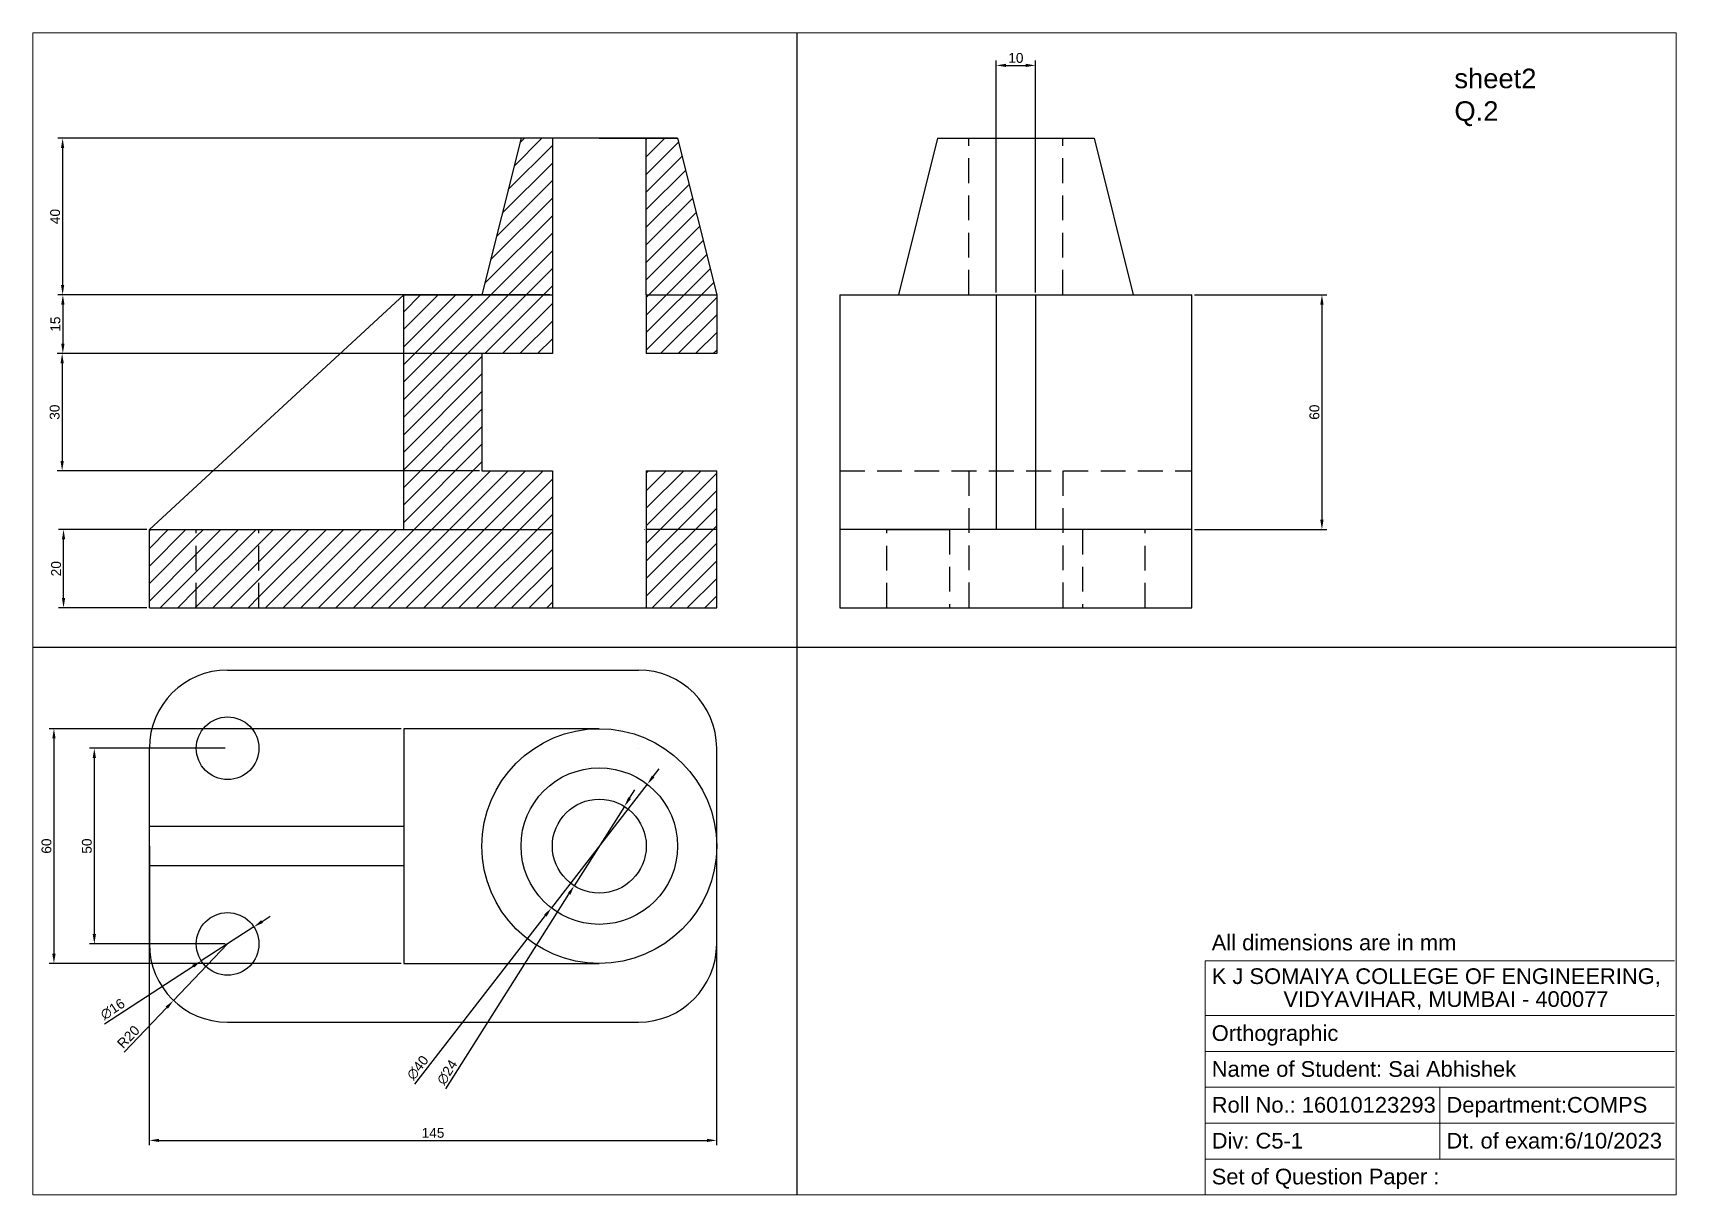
# Model space of a CAD drawing. Header units: millimetres. Extents: x 1601 to 2507, y 1695 to 2010.
# Drawn here: x 2087.2 to 2507.2, y 1695.4 to 1992.5 of the extents above; entities that cross this region are included whole.
import ezdxf

# ---------------------------------------------------------------- set-up
doc = ezdxf.new("R2010")
doc.units = ezdxf.units.MM
doc.linetypes.add('HIDDEN', pattern=[9.525, 6.35, -3.175])
doc.styles.get("Standard").update_dxf_attribs({"font": 'arial.ttf'})
doc.dimstyles.new('ISO-25', dxfattribs={"dimtxt": 2.5, "dimasz": 2.5, "dimexe": 1.25, "dimexo": 0.625, "dimtad": 1, "dimtxsty": 'Standard', "dimcen": 2.5, "dimadec": 0, "dimazin": 0, "dimtfac": 1, "dimtmove": 0, "dimatfit": 3, "dimfxl": 1, "dimarcsym": 0})
pattern_1 = [(45, (-582.978, -174.7293), (-2.245064, 2.245064), [])]

# ---------------------------------------------------------------- blocks, each defined once
blk = doc.blocks.new('*D74')
at = {"color": 0, "lineweight": -2, "transparency": 16777216}
for p, q in [((2136.35, 1809.61), (2101.66, 1809.61)), ((2102.91, 1807.11), (2102.91, 1762.11)), ((2136.35, 1759.61), (2101.66, 1759.61))]:
    blk.add_line(p, q, dxfattribs=at)
at = {"color": 0, "transparency": 16777216}
for points in [[(2102.49, 1807.11), (2103.33, 1807.11), (2102.91, 1809.61)], [(2102.49, 1762.11), (2103.33, 1762.11), (2102.91, 1759.61)]]:
    blk.add_solid(points, dxfattribs=at)
at = {"layer": 'Defpoints', "color": 0, "transparency": 16777216}
for p in [(2136.97, 1809.61), (2102.91, 1759.61), (2136.97, 1759.61)]:
    blk.add_point(p, dxfattribs=at)
at = {"color": 0, "transparency": 16777216, "insert": (2101.01, 1784.61), "char_height": 2.5, "attachment_point": 5, "rotation": 90}
blk.add_mtext('50', dxfattribs=at)
blk = doc.blocks.new('*D81')
at = {"color": 0, "lineweight": -2, "transparency": 16777216}
for p, q in [((2145.79, 1765.32), (2147.88, 1766.68)), ((2143.69, 1763.96), (2130.26, 1755.26)), ((2105.51, 1739.22), (2128.16, 1753.9))]:
    blk.add_line(p, q, dxfattribs=at)
at = {"color": 0, "transparency": 16777216}
for points in [[(2145.56, 1765.67), (2146.01, 1764.97), (2143.69, 1763.96)], [(2127.94, 1754.25), (2128.39, 1753.55), (2130.26, 1755.26)]]:
    blk.add_solid(points, dxfattribs=at)
at = {"layer": 'Defpoints', "color": 0, "transparency": 16777216}
for p in [(2143.69, 1763.96), (2130.26, 1755.26)]:
    blk.add_point(p, dxfattribs=at)
at = {"color": 0, "transparency": 16777216, "insert": (2107.61, 1742.93), "char_height": 2.5, "attachment_point": 5, "rotation": 32.943}
blk.add_mtext('∅16', dxfattribs=at)
blk = doc.blocks.new('*D82')
at = {"color": 0, "lineweight": -2, "transparency": 16777216}
for p, q in [((2136.97, 1759.61), (2123.16, 1745.15)), ((2110.5, 1731.91), (2121.43, 1743.34))]:
    blk.add_line(p, q, dxfattribs=at)
at = {"color": 0, "transparency": 16777216}
blk.add_solid([(2121.13, 1743.63), (2121.73, 1743.06), (2123.16, 1745.15)], dxfattribs=at)
at = {"layer": 'Defpoints', "color": 0, "transparency": 16777216}
for p in [(2136.97, 1759.61), (2123.16, 1745.15)]:
    blk.add_point(p, dxfattribs=at)
at = {"color": 0, "transparency": 16777216, "insert": (2111.62, 1735.83), "char_height": 2.5, "attachment_point": 5, "rotation": 46.2965}
blk.add_mtext('R20', dxfattribs=at)
blk = doc.blocks.new('*D83')
at = {"color": 0, "lineweight": -2, "transparency": 16777216}
for p, q in [((2239.72, 1796.87), (2241.06, 1798.98)), ((2238.39, 1794.75), (2225.56, 1774.47)), ((2192.75, 1722.55), (2224.23, 1772.35))]:
    blk.add_line(p, q, dxfattribs=at)
at = {"color": 0, "transparency": 16777216}
for points in [[(2239.37, 1797.09), (2240.07, 1796.64), (2238.39, 1794.75)], [(2223.88, 1772.57), (2224.58, 1772.13), (2225.56, 1774.47)]]:
    blk.add_solid(points, dxfattribs=at)
at = {"layer": 'Defpoints', "color": 0, "transparency": 16777216}
for p in [(2238.39, 1794.75), (2225.56, 1774.47)]:
    blk.add_point(p, dxfattribs=at)
at = {"color": 0, "transparency": 16777216, "insert": (2193.1, 1726.79), "char_height": 2.5, "attachment_point": 5, "rotation": 57.707}
blk.add_mtext('∅24', dxfattribs=at)
blk = doc.blocks.new('*D84')
at = {"color": 0, "lineweight": -2, "transparency": 16777216}
for p, q in [((2245.76, 1802.39), (2247.29, 1804.37)), ((2244.23, 1800.41), (2219.72, 1768.8)), ((2184.81, 1723.79), (2218.19, 1766.83))]:
    blk.add_line(p, q, dxfattribs=at)
at = {"color": 0, "transparency": 16777216}
for points in [[(2245.43, 1802.65), (2246.09, 1802.13), (2244.23, 1800.41)], [(2217.86, 1767.08), (2218.52, 1766.57), (2219.72, 1768.8)]]:
    blk.add_solid(points, dxfattribs=at)
at = {"layer": 'Defpoints', "color": 0, "transparency": 16777216}
for p in [(2244.23, 1800.41), (2219.72, 1768.8)]:
    blk.add_point(p, dxfattribs=at)
at = {"color": 0, "transparency": 16777216, "insert": (2185.57, 1727.97), "char_height": 2.5, "attachment_point": 5, "rotation": 52.2105}
blk.add_mtext('∅40', dxfattribs=at)
blk = doc.blocks.new('*D85')
at = {"color": 0, "lineweight": -2, "transparency": 16777216}
for p, q in [((2181.35, 1814.61), (2091.34, 1814.61)), ((2092.59, 1812.11), (2092.59, 1757.11)), ((2181.35, 1754.61), (2091.34, 1754.61))]:
    blk.add_line(p, q, dxfattribs=at)
at = {"color": 0, "transparency": 16777216}
for points in [[(2092.17, 1812.11), (2093.01, 1812.11), (2092.59, 1814.61)], [(2092.17, 1757.11), (2093.01, 1757.11), (2092.59, 1754.61)]]:
    blk.add_solid(points, dxfattribs=at)
at = {"layer": 'Defpoints', "color": 0, "transparency": 16777216}
for p in [(2181.97, 1814.61), (2092.59, 1754.61), (2181.97, 1754.61)]:
    blk.add_point(p, dxfattribs=at)
at = {"color": 0, "transparency": 16777216, "insert": (2090.69, 1784.61), "char_height": 2.5, "attachment_point": 5, "rotation": 90}
blk.add_mtext('60', dxfattribs=at)
blk = doc.blocks.new('*D86')
at = {"color": 0, "lineweight": -2, "transparency": 16777216}
for p, q in [((2116.35, 1865.51), (2093.79, 1865.51)), ((2095.04, 1848.01), (2095.04, 1863.01)), ((2116.35, 1845.51), (2093.79, 1845.51))]:
    blk.add_line(p, q, dxfattribs=at)
at = {"color": 0, "transparency": 16777216}
for points in [[(2094.63, 1863.01), (2095.46, 1863.01), (2095.04, 1865.51)], [(2094.63, 1848.01), (2095.46, 1848.01), (2095.04, 1845.51)]]:
    blk.add_solid(points, dxfattribs=at)
at = {"layer": 'Defpoints', "color": 0, "transparency": 16777216}
for p in [(2095.04, 1865.51), (2116.97, 1865.51), (2116.97, 1845.51)]:
    blk.add_point(p, dxfattribs=at)
at = {"color": 0, "transparency": 16777216, "insert": (2093.14, 1855.51), "char_height": 2.5, "attachment_point": 5, "rotation": 90}
blk.add_mtext('20', dxfattribs=at)
blk = doc.blocks.new('*D75')
at = {"color": 0, "lineweight": -2, "transparency": 16777216}
for p, q in [((2219.35, 1965.51), (2093.56, 1965.51)), ((2094.81, 1963.01), (2094.81, 1928.01)), ((2219.35, 1925.51), (2093.56, 1925.51))]:
    blk.add_line(p, q, dxfattribs=at)
at = {"color": 0, "transparency": 16777216}
for points in [[(2094.39, 1963.01), (2095.22, 1963.01), (2094.81, 1965.51)], [(2094.39, 1928.01), (2095.22, 1928.01), (2094.81, 1925.51)]]:
    blk.add_solid(points, dxfattribs=at)
at = {"layer": 'Defpoints', "color": 0, "transparency": 16777216}
for p in [(2219.97, 1965.51), (2094.81, 1925.51), (2219.97, 1925.51)]:
    blk.add_point(p, dxfattribs=at)
at = {"color": 0, "transparency": 16777216, "insert": (2092.9, 1945.51), "char_height": 2.5, "attachment_point": 5, "rotation": 90}
blk.add_mtext('40', dxfattribs=at)
blk = doc.blocks.new('*D76')
at = {"color": 0, "lineweight": -2, "transparency": 16777216}
for p, q in [((2333.45, 1926.14), (2333.45, 1985.39)), ((2335.95, 1984.14), (2340.95, 1984.14)), ((2343.45, 1926.14), (2343.45, 1985.39))]:
    blk.add_line(p, q, dxfattribs=at)
at = {"color": 0, "transparency": 16777216}
for points in [[(2335.95, 1984.56), (2335.95, 1983.73), (2333.45, 1984.14)], [(2340.95, 1984.56), (2340.95, 1983.73), (2343.45, 1984.14)]]:
    blk.add_solid(points, dxfattribs=at)
at = {"layer": 'Defpoints', "color": 0, "transparency": 16777216}
for p in [(2343.45, 1984.14), (2333.45, 1925.51), (2343.45, 1925.51)]:
    blk.add_point(p, dxfattribs=at)
at = {"color": 0, "lineweight": 30, "transparency": 16777216, "insert": (2338.45, 1986.04), "char_height": 2.5, "attachment_point": 5}
blk.add_mtext('10', dxfattribs=at)
blk = doc.blocks.new('*D77')
at = {"color": 0, "lineweight": -2, "transparency": 16777216}
for p, q in [((2219.35, 1925.51), (2093.62, 1925.51)), ((2094.87, 1923.01), (2094.87, 1913.01)), ((2219.35, 1910.51), (2093.62, 1910.51))]:
    blk.add_line(p, q, dxfattribs=at)
at = {"color": 0, "transparency": 16777216}
for points in [[(2094.45, 1923.01), (2095.29, 1923.01), (2094.87, 1925.51)], [(2094.45, 1913.01), (2095.29, 1913.01), (2094.87, 1910.51)]]:
    blk.add_solid(points, dxfattribs=at)
at = {"layer": 'Defpoints', "color": 0, "transparency": 16777216}
for p in [(2219.97, 1925.51), (2094.87, 1910.51), (2219.97, 1910.51)]:
    blk.add_point(p, dxfattribs=at)
at = {"color": 0, "transparency": 16777216, "insert": (2092.97, 1918.01), "char_height": 2.5, "attachment_point": 5, "rotation": 90}
blk.add_mtext('15', dxfattribs=at)
blk = doc.blocks.new('*D78')
at = {"color": 0, "lineweight": -2, "transparency": 16777216}
for p, q in [((2201.35, 1910.51), (2093.44, 1910.51)), ((2094.69, 1908.01), (2094.69, 1883.01)), ((2201.35, 1880.51), (2093.44, 1880.51))]:
    blk.add_line(p, q, dxfattribs=at)
at = {"color": 0, "transparency": 16777216}
for points in [[(2094.27, 1908.01), (2095.1, 1908.01), (2094.69, 1910.51)], [(2094.27, 1883.01), (2095.1, 1883.01), (2094.69, 1880.51)]]:
    blk.add_solid(points, dxfattribs=at)
at = {"layer": 'Defpoints', "color": 0, "transparency": 16777216}
for p in [(2201.97, 1910.51), (2094.69, 1880.51), (2201.97, 1880.51)]:
    blk.add_point(p, dxfattribs=at)
at = {"color": 0, "transparency": 16777216, "insert": (2092.78, 1895.51), "char_height": 2.5, "attachment_point": 5, "rotation": 90}
blk.add_mtext('30', dxfattribs=at)
blk = doc.blocks.new('*D79')
at = {"color": 0, "lineweight": -2, "transparency": 16777216}
for p, q in [((2384.08, 1925.51), (2417.92, 1925.51)), ((2416.67, 1923.01), (2416.67, 1868.01)), ((2384.08, 1865.51), (2417.92, 1865.51))]:
    blk.add_line(p, q, dxfattribs=at)
at = {"color": 0, "transparency": 16777216}
for points in [[(2416.26, 1923.01), (2417.09, 1923.01), (2416.67, 1925.51)], [(2416.26, 1868.01), (2417.09, 1868.01), (2416.67, 1865.51)]]:
    blk.add_solid(points, dxfattribs=at)
at = {"layer": 'Defpoints', "color": 0, "transparency": 16777216}
for p in [(2383.45, 1925.51), (2383.45, 1865.51), (2416.67, 1865.51)]:
    blk.add_point(p, dxfattribs=at)
at = {"color": 0, "transparency": 16777216, "insert": (2414.77, 1895.51), "char_height": 2.5, "attachment_point": 5, "rotation": 90}
blk.add_mtext('60', dxfattribs=at)
blk = doc.blocks.new('*D80')
at = {"color": 0, "lineweight": -2, "transparency": 16777216}
for p, q in [((2116.97, 1788.98), (2116.97, 1708.14)), ((2261.97, 1788.98), (2261.97, 1708.14)), ((2119.47, 1709.39), (2259.47, 1709.39))]:
    blk.add_line(p, q, dxfattribs=at)
at = {"color": 0, "transparency": 16777216}
for points in [[(2119.47, 1709.81), (2119.47, 1708.97), (2116.97, 1709.39)], [(2259.47, 1709.81), (2259.47, 1708.97), (2261.97, 1709.39)]]:
    blk.add_solid(points, dxfattribs=at)
at = {"layer": 'Defpoints', "color": 0, "transparency": 16777216}
for p in [(2116.97, 1789.61), (2261.97, 1789.61), (2261.97, 1709.39)]:
    blk.add_point(p, dxfattribs=at)
at = {"color": 0, "transparency": 16777216, "insert": (2189.47, 1711.29), "char_height": 2.5, "attachment_point": 5}
blk.add_mtext('145', dxfattribs=at)

msp = doc.modelspace()

# ---------------------------------------------------------------- hatches: boundary and pattern name
h = msp.add_hatch()
h.set_pattern_fill('ANSI31', color=256)
h.set_pattern_definition(pattern_1)
h.paths.add_polyline_path([(2128.975, 1865.512), (2116.975, 1865.512), (2116.975, 1845.512), (2128.975, 1845.512)])
h.paths.add_polyline_path([(2201.975, 1910.512), (2219.975, 1910.512), (2219.975, 1925.512), (2201.975, 1925.512), (2181.975, 1925.512), (2181.975, 1865.512), (2219.975, 1865.512), (2219.975, 1880.512), (2201.975, 1880.512)])
h.paths.add_polyline_path([(2219.975, 1965.512), (2211.975, 1965.512), (2201.975, 1925.512), (2219.975, 1925.512)])
h.paths.add_polyline_path([(2251.975, 1965.512), (2243.975, 1965.512), (2243.975, 1925.512), (2261.975, 1925.512)])
h.paths.add_polyline_path([(2261.975, 1925.512), (2243.975, 1925.512), (2243.975, 1910.512), (2261.975, 1910.512)])
h.paths.add_polyline_path([(2261.975, 1880.512), (2243.975, 1880.512), (2243.975, 1865.512), (2261.975, 1865.512)])
h.paths.add_polyline_path([(2261.975, 1865.512), (2243.975, 1865.512), (2243.975, 1845.512), (2261.975, 1845.512)])
h.paths.add_polyline_path([(2219.975, 1865.512), (2181.975, 1865.512), (2144.975, 1865.512), (2144.975, 1845.512), (2219.975, 1845.512)])
h = msp.add_hatch()
h.set_pattern_fill('ANSI31', color=256)
h.set_pattern_definition(pattern_1)
h.paths.add_polyline_path([(2144.975, 1865.512), (2128.975, 1865.512), (2128.975, 1845.512), (2144.975, 1845.512)])

# ---------------------------------------------------------------- linework, layer by layer
at = {"lineweight": 9}
for p, q in [((2087.203, 1992.46), (2507.203, 1992.46)), ((2087.203, 1695.46), (2087.203, 1992.46)), ((2507.203, 1992.46), (2507.203, 1695.46)), ((2219.975, 1965.512), (2219.975, 1965.512)), ((2243.975, 1965.512), (2243.975, 1965.512)), ((2251.975, 1965.512), (2251.975, 1965.512)), ((2181.975, 1925.512), (2181.975, 1925.512)), ((2181.975, 1925.512), (2201.975, 1925.512)), ((2201.975, 1925.512), (2201.975, 1925.512)), ((2219.975, 1925.512), (2219.975, 1925.512)), ((2243.975, 1925.512), (2243.975, 1925.512)), ((2261.975, 1910.512), (2261.975, 1925.512)), ((2261.975, 1925.512), (2261.975, 1925.512)), ((2333.454, 1925.512), (2343.454, 1925.512)), ((2343.454, 1925.512), (2343.454, 1925.512)), ((2201.975, 1910.512), (2201.975, 1880.512)), ((2201.975, 1910.512), (2201.975, 1910.512)), ((2201.975, 1910.512), (2201.975, 1880.512)), ((2201.975, 1910.512), (2201.975, 1880.512)), ((2261.975, 1910.512), (2261.975, 1910.512)), ((2201.975, 1880.512), (2201.975, 1880.512)), ((2261.975, 1880.512), (2261.975, 1880.512)), ((2116.975, 1865.512), (2116.975, 1845.512)), ((2116.975, 1865.512), (2116.975, 1865.512)), ((2116.975, 1865.512), (2181.975, 1865.512)), ((2181.975, 1865.512), (2181.975, 1865.512)), ((2201.975, 1865.512), (2201.975, 1865.512)), ((2219.975, 1865.512), (2219.975, 1865.512)), ((2243.623, 1865.513), (2243.527, 1865.536)), ((2243.975, 1865.512), (2243.975, 1865.512)), ((2261.975, 1865.512), (2261.975, 1865.512)), ((2116.975, 1845.512), (2116.975, 1845.512)), ((2261.975, 1845.512), (2261.975, 1845.512)), ((2087.203, 1695.46), (2087.203, 1835.46)), ((2087.203, 1835.46), (2087.203, 1835.46)), ((2231.975, 1829.609), (2231.975, 1829.609)), ((2231.975, 1829.609), (2241.975, 1829.609)), ((2181.975, 1814.609), (2181.975, 1754.609)), ((2181.975, 1814.609), (2181.975, 1814.609)), ((2116.975, 1809.609), (2116.975, 1809.609)), ((2136.975, 1809.609), (2136.975, 1809.609)), ((2241.975, 1809.609), (2241.975, 1809.609)), ((2261.975, 1784.609), (2261.975, 1809.609)), ((2261.975, 1809.609), (2261.975, 1809.609)), ((2261.975, 1809.609), (2261.975, 1809.609)), ((2116.975, 1789.609), (2116.975, 1789.609)), ((2116.975, 1789.609), (2116.975, 1779.609)), ((2181.975, 1784.609), (2181.975, 1789.609)), ((2181.975, 1789.609), (2181.975, 1789.609)), ((2181.975, 1779.609), (2181.975, 1789.609)), ((2116.975, 1779.609), (2116.975, 1779.609)), ((2181.975, 1779.609), (2181.975, 1779.609)), ((2116.975, 1759.609), (2116.975, 1759.609)), ((2181.975, 1754.609), (2181.975, 1754.609)), ((2231.975, 1754.609), (2231.975, 1754.609)), ((2386.822, 1755.283), (2506.822, 1755.283)), ((2386.822, 1695.46), (2386.822, 1755.283)), ((2507.203, 1750.46), (2507.203, 1695.46)), ((2231.975, 1739.609), (2205.241, 1739.609)), ((2205.241, 1739.609), (2231.975, 1739.609)), ((2231.975, 1739.609), (2241.975, 1739.609)), ((2386.822, 1741.293), (2506.822, 1741.293)), ((2386.822, 1732.127), (2506.822, 1732.127)), ((2386.822, 1722.96), (2506.822, 1722.96)), ((2446.822, 1722.96), (2446.822, 1704.627)), ((2386.822, 1713.793), (2506.822, 1713.793)), ((2386.822, 1704.627), (2506.822, 1704.627)), ((2507.203, 1695.46), (2087.203, 1695.46)), ((2507.203, 1695.46), (2387.203, 1695.46))]:
    msp.add_line(p, q, dxfattribs=at)
for p, q in [((2282.423, 1992.46), (2282.423, 1695.396)), ((2305.454, 1865.512), (2321.454, 1865.512)), ((2321.454, 1865.512), (2321.454, 1865.512)), ((2371.454, 1865.512), (2355.454, 1865.512)), ((2355.454, 1865.512), (2355.454, 1865.512)), ((2087.203, 1835.46), (2507.203, 1835.46))]:
    msp.add_line(p, q)
at = {"lineweight": 30}
for p, q in [((2211.975, 1965.512), (2201.975, 1925.512)), ((2251.975, 1965.512), (2211.975, 1965.512)), ((2243.975, 1965.512), (2219.975, 1965.512)), ((2219.975, 1965.512), (2219.975, 1925.512)), ((2231.975, 1965.512), (2251.975, 1965.512)), ((2243.975, 1925.512), (2243.975, 1965.512)), ((2251.975, 1965.512), (2261.975, 1925.512)), ((2318.454, 1965.512), (2308.454, 1925.512)), ((2318.454, 1965.512), (2358.454, 1965.512)), ((2358.454, 1965.512), (2368.454, 1925.512)), ((2181.975, 1925.512), (2116.975, 1865.512)), ((2181.975, 1865.512), (2181.975, 1925.512)), ((2181.975, 1925.512), (2201.975, 1925.512)), ((2201.975, 1925.512), (2219.975, 1925.512)), ((2219.975, 1925.512), (2219.975, 1910.512)), ((2243.975, 1925.512), (2261.975, 1925.512)), ((2243.975, 1925.512), (2243.975, 1910.512)), ((2261.975, 1925.512), (2261.975, 1910.512)), ((2293.454, 1925.512), (2308.454, 1925.512)), ((2293.454, 1925.512), (2293.454, 1845.512)), ((2308.454, 1925.512), (2368.454, 1925.512)), ((2333.454, 1865.512), (2333.454, 1925.512)), ((2343.454, 1925.512), (2343.454, 1865.512)), ((2368.454, 1925.512), (2383.454, 1925.512)), ((2383.454, 1845.512), (2383.454, 1925.512)), ((2219.975, 1910.512), (2201.975, 1910.512)), ((2201.975, 1910.512), (2201.975, 1880.512)), ((2261.975, 1910.512), (2243.975, 1910.512)), ((2201.975, 1880.512), (2219.975, 1880.512)), ((2219.975, 1880.512), (2219.975, 1845.512)), ((2243.975, 1880.512), (2261.975, 1880.512)), ((2243.975, 1880.512), (2243.975, 1845.512)), ((2261.975, 1845.512), (2261.975, 1880.512)), ((2116.975, 1845.512), (2116.975, 1865.512)), ((2116.975, 1865.512), (2219.975, 1865.512)), ((2261.975, 1865.512), (2243.975, 1865.512)), ((2383.454, 1865.512), (2293.454, 1865.512)), ((2383.454, 1845.512), (2383.454, 1865.512)), ((2116.975, 1845.512), (2261.975, 1845.512)), ((2293.454, 1845.512), (2383.454, 1845.512)), ((2136.975, 1829.609), (2231.975, 1829.609)), ((2231.975, 1829.609), (2241.975, 1829.609)), ((2231.975, 1814.609), (2181.975, 1814.609)), ((2181.975, 1814.609), (2181.975, 1754.609)), ((2116.975, 1784.609), (2116.975, 1809.609)), ((2261.975, 1759.609), (2261.975, 1809.609)), ((2181.975, 1789.609), (2116.975, 1789.609)), ((2116.975, 1784.609), (2116.975, 1759.609)), ((2116.975, 1779.609), (2181.975, 1779.609)), ((2181.975, 1754.609), (2231.975, 1754.609)), ((2136.975, 1739.609), (2231.975, 1739.609)), ((2231.975, 1739.609), (2241.975, 1739.609))]:
    msp.add_line(p, q, dxfattribs=at)
at = {"linetype": 'HIDDEN', "lineweight": 30}
for p, q in [((2326.454, 1925.512), (2326.454, 1965.512)), ((2350.454, 1925.512), (2350.454, 1965.512)), ((2326.454, 1880.512), (2326.454, 1845.512)), ((2350.454, 1880.512), (2350.454, 1845.512)), ((2305.454, 1845.512), (2305.454, 1865.512)), ((2321.454, 1865.512), (2321.454, 1845.512)), ((2355.454, 1865.512), (2355.454, 1845.512)), ((2371.454, 1845.512), (2371.454, 1865.512))]:
    msp.add_line(p, q, dxfattribs=at)
at = {"linetype": 'HIDDEN'}
for p, q in [((2293.454, 1880.512), (2383.454, 1880.512)), ((2128.975, 1845.512), (2128.975, 1865.512)), ((2144.975, 1845.512), (2144.975, 1865.512))]:
    msp.add_line(p, q, dxfattribs=at)
at = {"lineweight": 30}
for centre, radius in [((2136.975, 1809.609), 8), ((2231.975, 1784.609), 30), ((2231.975, 1784.609), 20), ((2231.975, 1784.609), 12), ((2136.975, 1759.609), 8)]:
    msp.add_circle(centre, radius, dxfattribs=at)
for centre, start, end in [((2136.975, 1809.609), 90, 180), ((2241.975, 1809.609), 0, 90), ((2136.975, 1759.609), 180, 270), ((2241.975, 1759.609), 270, 0)]:
    msp.add_arc(centre, 20, start, end, dxfattribs=at)

# ---------------------------------------------------------------- texts
for s, height, p in [('All dimensions are in mm', 4.00791, (2388.5, 1757.966)), ('K J SOMAIYA COLLEGE OF ENGINEERING, ', 4.00791, (2388.5, 1749.358)), ('VIDYAVIHAR, MUMBAI - 400077', 4.00791, (2406.836, 1743.506)), ('Orthographic ', 4.00791, (2388.5, 1734.809)), ('Roll No.: 16010123293', 4.00791, (2388.5, 1716.476)), ('Department:COMPS ', 4.00791, (2448.5, 1716.476)), ('Div: C5-1', 4.0079, (2388.5, 1707.309)), ('Dt. of exam:6/10/2023', 4.00791, (2448.5, 1707.309)), ('Set of Question Paper : ', 4.00791, (2388.5, 1698.143))]:
    msp.add_text(s, height=height).set_placement(p)
at = {"lineweight": 9}
msp.add_text('Name of Student: Sai Abhishek', height=4.00791, dxfattribs=at).set_placement((2388.5, 1725.643))
at = {"linetype": 'Continuous', "lineweight": 9, "insert": (2450.533, 1983.312), "char_height": 5, "attachment_point": 1}
msp.add_mtext_dynamic_manual_height_columns('sheet2 Q.2', width=10.32905, gutter_width=25, heights=[0], dxfattribs=at)

# ---------------------------------------------------------------- dimensions: what is measured, and where the dimension line sits
at = {"lineweight": 30}
dim = msp.add_linear_dim(base=(2343.454, 1984.143), p1=(2333.454, 1925.512), p2=(2343.454, 1925.512), dimstyle='ISO-25', dxfattribs=at)
dim.commit()
dim.dimension.update_dxf_attribs({"geometry": '*D76', "text_midpoint": (2338.454, 1986.044)})
for base, p1, p2, picture, middle in [((2094.806, 1925.512), (2219.975, 1965.512), (2219.975, 1925.512), '*D75', (2092.905, 1945.512)), ((2094.871, 1910.512), (2219.975, 1925.512), (2219.975, 1910.512), '*D77', (2092.97, 1918.012)), ((2416.674, 1865.512), (2383.454, 1925.512), (2383.454, 1865.512), '*D79', (2414.772, 1895.512)), ((2094.686, 1880.512), (2201.975, 1910.512), (2201.975, 1880.512), '*D78', (2092.783, 1895.512)), ((2095.043, 1865.512), (2116.975, 1845.512), (2116.975, 1865.512), '*D86', (2093.142, 1855.512)), ((2092.59, 1754.609), (2181.975, 1814.609), (2181.975, 1754.609), '*D85', (2090.689, 1784.609)), ((2102.91, 1759.609), (2136.975, 1809.609), (2136.975, 1759.609), '*D74', (2101.008, 1784.609))]:
    dim = msp.add_linear_dim(base=base, p1=p1, p2=p2, angle=90, dimstyle='ISO-25')
    dim.commit()
    dim.dimension.update_dxf_attribs({"geometry": picture, "text_midpoint": middle})
for p1, p2, picture, middle in [((2244.23, 1800.414), (2219.72, 1768.804), '*D84', (2187.125, 1726.767)), ((2238.386, 1794.753), (2225.564, 1774.465), '*D83', (2194.768, 1725.738)), ((2143.689, 1763.959), (2130.261, 1755.259), '*D81', (2108.682, 1741.275))]:
    dim = msp.add_diameter_dim_2p(p1=p1, p2=p2, dimstyle='ISO-25')
    dim.commit()
    dim.dimension.update_dxf_attribs({"geometry": picture, "text_midpoint": middle, "dimtype": 163})
dim = msp.add_linear_dim(base=(2261.975, 1709.389), p1=(2116.975, 1789.609), p2=(2261.975, 1789.609), dimstyle='ISO-25')
dim.commit()
dim.dimension.update_dxf_attribs({"geometry": '*D80', "text_midpoint": (2189.475, 1711.29)})
dim = msp.add_radius_dim(center=(2136.975, 1759.609), mpoint=(2123.156, 1745.151), dimstyle='ISO-25')
dim.commit()
dim.dimension.update_dxf_attribs({"geometry": '*D82', "text_midpoint": (2112.997, 1734.521), "dimtype": 164})

doc.saveas('drawing.dxf')
